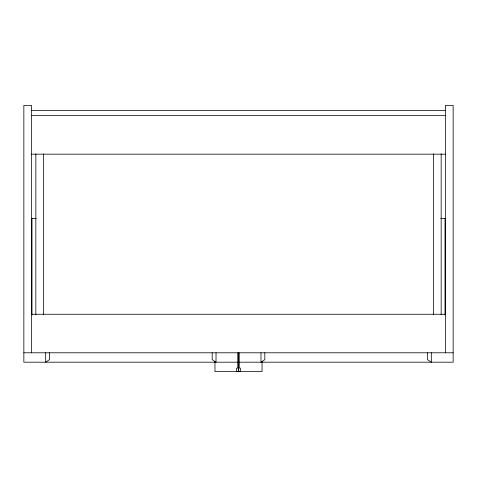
<?xml version="1.0" encoding="UTF-8"?>
<svg xmlns="http://www.w3.org/2000/svg" width="477" height="477" viewBox="0 0 477 477"><rect width="100%" height="100%" fill="white"/><g stroke="black" fill="none" stroke-linecap="round" stroke-linejoin="round"><path stroke-width="0.72" d="M31.554 110.521L445.446 110.521M31.554 115.655L445.446 115.655M31.554 154.178L445.446 154.178M31.554 218.383L36.24 218.383M440.76 218.383L445.446 218.383M31.554 314.26L445.446 314.26M23.85 352.783L453.15 352.783M237.856 362.198L23.85 362.198L23.85 105.381L31.554 105.381L31.554 352.783M239.144 362.198L453.15 362.198L453.15 105.381L445.446 105.381L445.446 352.783M445.017 218.383L445.017 314.915M441.165 153.862L441.165 314.784M433.462 153.862L433.462 314.784M431.321 352.783L431.321 362.198L427.47 359.634L427.47 352.783M264.824 352.783L264.824 359.634L260.973 362.198L260.973 352.783M262.04 361.5L262.04 371.613L214.96 371.619L214.96 361.5M239.144 352.837L239.144 368L239.931 368A0.62 0.62 0 0 1 240.486 368.643L240.509 371.052A0.626 0.626 0 0 1 239.937 371.637M238.715 353.099L238.715 370.891A0.692 0.692 0 0 0 239.353 371.643M238.285 353.099L238.285 370.891A0.692 0.692 0 0 1 237.647 371.643M237.856 352.837L237.856 368L237.069 368A0.62 0.62 0 0 0 236.514 368.643L236.491 371.052A0.626 0.626 0 0 0 237.063 371.637M216.027 352.783L216.027 362.198L212.176 359.634L212.176 352.783M49.53 352.783L49.53 359.634L45.679 362.198L45.679 352.783M43.538 153.862L43.538 314.784M35.835 153.862L35.835 314.784M31.983 218.383L31.983 314.915"/></g></svg>
